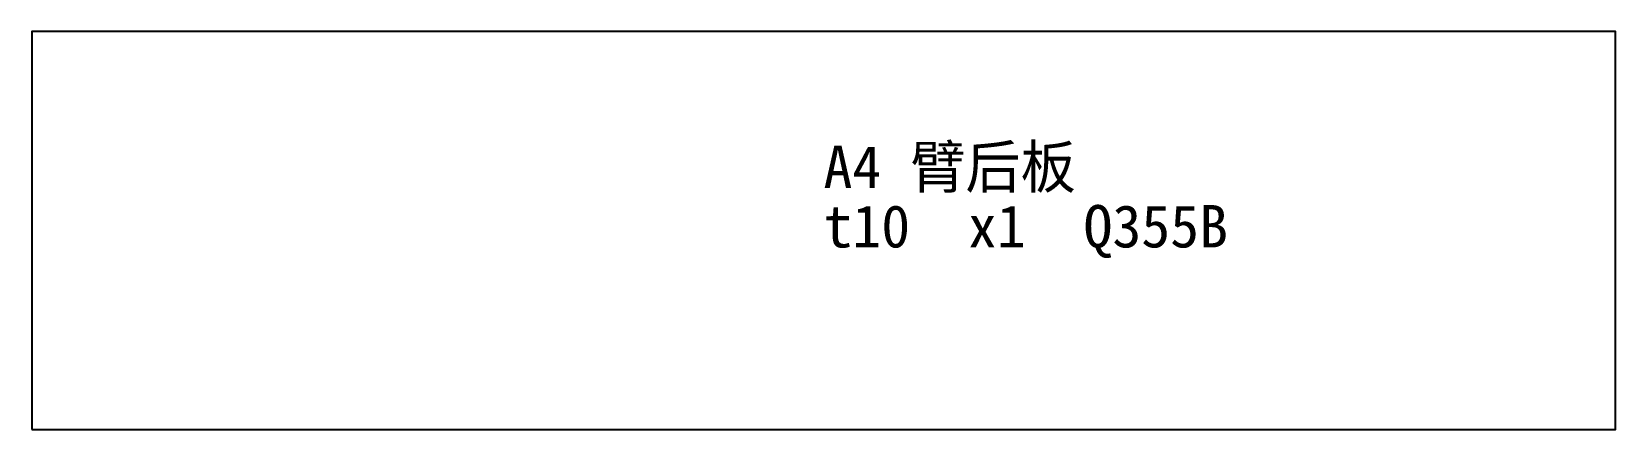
# Model space of a CAD drawing. Header units: millimetres. Extents: x 0 to 298, y 0 to 75.
import ezdxf

# ---------------------------------------------------------------- set-up
doc = ezdxf.new("R2010")
doc.units = ezdxf.units.MM
doc.layers.add('CUT', color=7, linetype='Continuous')
doc.layers.add('MARK', color=3, linetype='Continuous')

msp = doc.modelspace()

# ---------------------------------------------------------------- linework, layer by layer
at = {"layer": 'CUT'}
msp.add_lwpolyline([(0, 0), (298.29, 0), (298.29, 75), (0, 75)], close=True, dxfattribs=at)

# ---------------------------------------------------------------- texts
at = {"layer": 'MARK'}
for s, p in [('A4 臂后板', (149.14, 45.5)), ('t10  x1  Q355B', (149.14, 34.3))]:
    msp.add_text(s, height=8, dxfattribs=at).set_placement(p)

doc.saveas('drawing.dxf')
